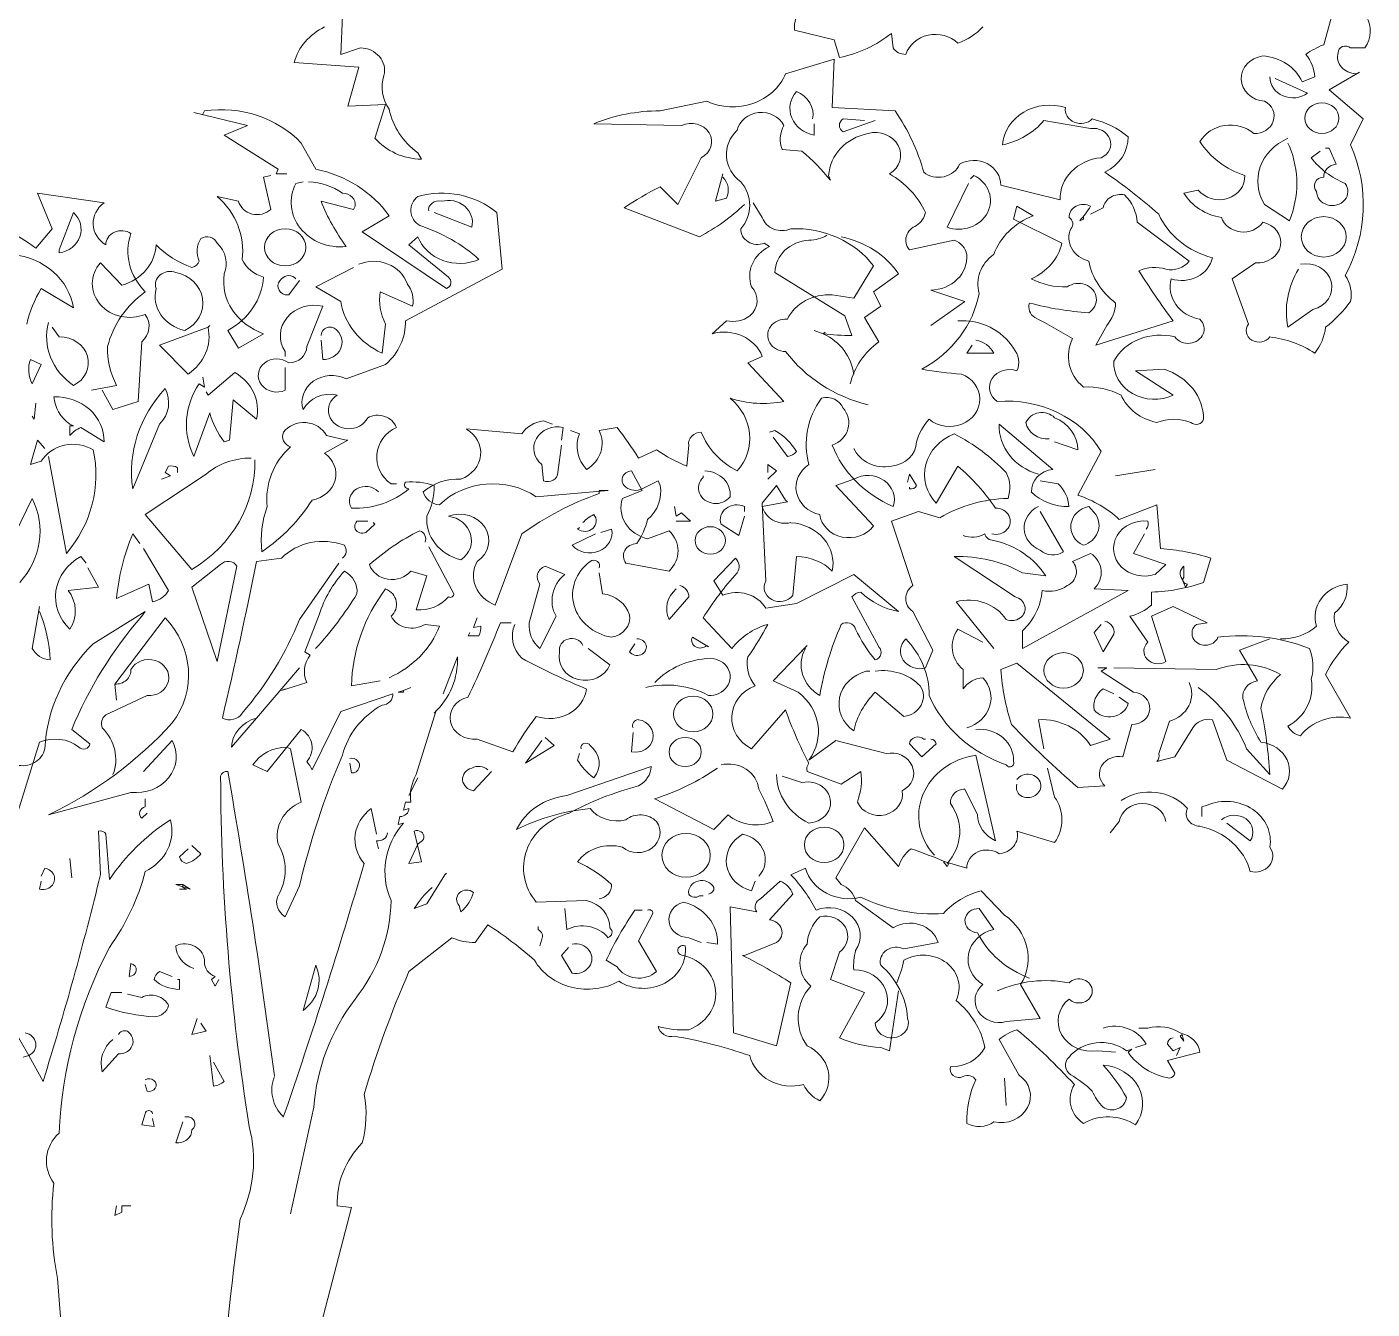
# Model space of a CAD drawing. Header units: metres. Extents: x -208167 to 103314, y -235023 to -104369.
# Drawn here: x 14759 to 18857, y -230575 to -226670 of the extents above; entities that cross this region are included whole.
import ezdxf

# ---------------------------------------------------------------- set-up
doc = ezdxf.new("R2010")
doc.units = ezdxf.units.M
doc.layers.add('FF', color=8, linetype='Continuous')
doc.layers.add('LH', color=94, linetype='Continuous')

# ---------------------------------------------------------------- blocks, each defined once
blk = doc.blocks.new('A$C6F3D4511')
at = {"layer": 'LH', "lineweight": 0}
for p, q in [((28.53, 2384.67), (39.15, 2342.16)), ((869.46, 2369.49), (870.98, 2333.06)), ((403.46, 2339.13), (404.97, 2352.79)), ((448.99, 2330.02), (453.55, 2346.72)), ((453.55, 2346.72), (486.94, 2355.82)), ((16.38, 2339.13), (4.24, 2339.13)), ((870.98, 2333.06), (854.28, 2339.13)), ((453.55, 2328.5), (455.06, 2282.96)), ((494.53, 2314.84), (453.55, 2328.5)), ((855.8, 2320.91), (910.44, 2325.47)), ((34.6, 2299.66), (8.79, 2316.36)), ((46.74, 2311.8), (57.37, 2307.25)), ((864.91, 2284.48), (855.8, 2320.91)), ((5.76, 2272.34), (34.6, 2299.66)), ((52.81, 2296.63), (80.14, 2310.29)), ((600.79, 2279.93), (561.32, 2289.04)), ((455.06, 2282.96), (401.94, 2279.93)), ((833.03, 2286), (864.91, 2284.48)), ((842.14, 2254.12), (833.03, 2286)), ((949.91, 2266.27), (995.45, 2278.41)), ((987.86, 2276.89), (986.34, 2279.93)), ((16.38, 2248.05), (5.76, 2272.34)), ((236.48, 2263.23), (275.95, 2270.82)), ((418.63, 2270.82), (445.96, 2260.19)), ((445.96, 2272.34), (427.74, 2270.82)), ((470.24, 2257.16), (470.24, 2267.78)), ((582.57, 2266.27), (656.95, 2267.78)), ((969.64, 2257.16), (949.91, 2266.27)), ((924.1, 2225.28), (969.64, 2257.16)), ((34.6, 2245.02), (28.53, 2229.84)), ((37.63, 2245.02), (34.6, 2245.02)), ((67.99, 2246.53), (69.51, 2249.57)), ((480.87, 2241.98), (497.57, 2243.5)), ((904.37, 2249.57), (892.23, 2225.28)), ((49.78, 2235.91), (42.19, 2241.98)), ((585.61, 2191.89), (565.87, 2235.91)), ((805.71, 2240.46), (802.67, 2234.39)), ((553.73, 2194.92), (547.66, 2220.73)), ((916.52, 2220.73), (925.62, 2220.73)), ((925.62, 2220.73), (924.1, 2225.28)), ((312.38, 2210.1), (262.29, 2196.44)), ((338.18, 2216.18), (335.15, 2219.21)), ((357.92, 2170.64), (339.7, 2211.62)), ((458.1, 2219.21), (456.58, 2214.66)), ((600.79, 2208.59), (585.61, 2191.89)), ((908.93, 2211.62), (902.85, 2213.14)), ((936.25, 2217.69), (930.18, 2219.21)), ((930.18, 2187.33), (936.25, 2217.69)), ((145.41, 2205.55), (157.55, 2202.51)), ((544.62, 2197.96), (553.73, 2194.92)), ((975.71, 2199.48), (957.5, 2194.92)), ((1127.51, 2202.51), (1071.34, 2193.41)), ((1115.36, 2169.12), (1127.51, 2202.51)), ((89.24, 2191.89), (67.99, 2176.71)), ((225.86, 2188.85), (236.48, 2182.78)), ((298.72, 2190.37), (285.06, 2181.26)), ((301.75, 2178.23), (298.72, 2190.37)), ((514.26, 2179.74), (521.85, 2193.41)), ((567.39, 2161.53), (631.14, 2188.85)), ((858.83, 2190.37), (860.35, 2187.33)), ((860.35, 2187.33), (887.67, 2194.92)), ((153, 2138.76), (197.02, 2175.19)), ((242.55, 2181.26), (242.55, 2178.23)), ((242.55, 2178.23), (245.59, 2176.71)), ((260.77, 2155.46), (301.75, 2178.23)), ((738.92, 2184.3), (734.36, 2131.17)), ((760.17, 2170.64), (792.04, 2184.3)), ((829.99, 2181.26), (852.76, 2166.08)), ((1097.15, 2184.3), (1109.29, 2149.39)), ((852.76, 2166.08), (781.42, 2112.96)), ((1129.02, 2150.9), (1115.36, 2169.12)), ((351.85, 2158.49), (389.79, 2149.39)), ((512.75, 2155.46), (508.19, 2152.42)), ((779.9, 2123.58), (813.3, 2153.94)), ((813.3, 2153.94), (805.71, 2161.53)), ((1109.29, 2149.39), (1109.29, 2146.35)), ((96.83, 2137.24), (116.57, 2122.06)), ((436.85, 2103.85), (420.15, 2134.21)), ((734.36, 2131.17), (816.33, 2082.6)), ((892.23, 2114.47), (860.35, 2132.69)), ((1074.38, 2137.24), (1056.16, 2115.99)), ((116.57, 2122.06), (102.91, 2079.56)), ((398.9, 2126.62), (420.15, 2109.92)), ((503.64, 2128.14), (444.44, 2087.15)), ((915, 2106.88), (905.89, 2120.55)), ((342.74, 2100.81), (371.58, 2111.44)), ((420.15, 2109.92), (414.08, 2096.26)), ((455.06, 2106.88), (436.85, 2103.85)), ((810.26, 2096.26), (837.58, 2109.92)), ((870.98, 2100.81), (892.23, 2114.47)), ((918.03, 2106.88), (915, 2106.88)), ((1097.15, 2094.74), (1124.47, 2112.96)), ((371.58, 2078.04), (342.74, 2100.81)), ((414.08, 2096.26), (427.74, 2085.63)), ((899.82, 2058.31), (886.16, 2096.26)), ((48.26, 2093.22), (69.51, 2076.53)), ((427.74, 2085.63), (415.6, 2062.86)), ((444.44, 2087.15), (438.37, 2068.94)), ((231.93, 2059.83), (166.66, 2082.6)), ((222.82, 2078.04), (231.93, 2059.83)), ((461.14, 2071.97), (462.65, 2070.45)), ((462.65, 2070.45), (470.24, 2073.49)), ((544.62, 2082.6), (556.77, 2070.45)), ((833.03, 2079.56), (836.06, 2052.24)), ((957.5, 2056.79), (966.61, 2073.49)), ((981.79, 2078.04), (983.3, 2076.53)), ((983.3, 2076.53), (981.79, 2078.04)), ((983.3, 2076.53), (1024.29, 2059.83)), ((1109.29, 2067.42), (1115.36, 2076.53)), ((886.16, 2046.17), (887.67, 2064.38)), ((936.25, 2070.45), (957.5, 2056.79)), ((1042.5, 2006.7), (1039.47, 2062.86)), ((318.45, 2052.24), (341.22, 2052.24)), ((341.22, 2052.24), (336.67, 2059.83)), ((514.26, 2049.2), (526.41, 2043.13)), ((918.03, 2053.76), (918.03, 2049.2)), ((1024.29, 2059.83), (1000, 2032.51)), ((526.41, 2043.13), (496.05, 2006.7)), ((833.03, 2041.61), (866.42, 2027.95)), ((918.03, 2038.58), (918.03, 2017.33)), ((1124.47, 2041.61), (1133.58, 2046.17)), ((1132.06, 2023.4), (1124.47, 2041.61)), ((166.66, 2012.77), (198.53, 2035.54)), ((198.53, 2035.54), (174.25, 2037.06)), ((960.53, 2034.02), (983.3, 2012.77)), ((987.86, 2029.47), (986.34, 2020.36)), ((983.3, 2012.77), (984.82, 2015.81)), ((986.34, 2020.36), (990.89, 2023.4)), ((1060.72, 2021.88), (1081.97, 2017.33)), ((1072.86, 2017.33), (1063.75, 1999.11)), ((962.05, 2008.22), (942.32, 1990)), ((965.09, 1970.27), (962.05, 2008.22)), ((1063.75, 1999.11), (1042.5, 2006.7)), ((1130.54, 1990), (1129.02, 2005.18)), ((995.45, 1955.09), (981.79, 1996.08)), ((1132.06, 1993.04), (1130.54, 1990)), ((313.9, 1985.45), (268.36, 1942.95)), ((637.22, 1982.41), (652.4, 1979.38)), ((684.27, 1970.27), (682.75, 1982.41)), ((699.45, 1988.49), (691.86, 1985.45)), ((764.72, 1980.9), (717.67, 1976.34)), ((1024.29, 1985.45), (1047.06, 1924.73)), ((1091.08, 1982.41), (1071.34, 1968.75)), ((1100.18, 1985.45), (1097.15, 1983.93)), ((1097.15, 1983.93), (1100.18, 1983.93)), ((1100.18, 1983.93), (1100.18, 1974.82)), ((493.01, 1955.09), (505.16, 1973.31)), ((508.19, 1977.86), (503.64, 1979.38)), ((669.09, 1976.34), (676.68, 1979.38)), ((864.91, 1970.27), (884.64, 1958.13)), ((866.42, 1970.27), (864.91, 1970.27)), ((883.12, 1974.82), (866.42, 1970.27)), ((969.64, 1968.75), (965.09, 1970.27)), ((1127.51, 1970.27), (1121.44, 1962.68)), ((1133.58, 1947.5), (1127.51, 1970.27)), ((247.11, 1918.66), (227.38, 1959.65)), ((247.11, 1961.16), (266.84, 1968.75)), ((576.5, 1965.72), (578.02, 1945.98)), ((603.82, 1961.16), (619, 1953.57)), ((687.31, 1939.91), (684.27, 1965.72)), ((509.71, 1947.5), (502.12, 1941.43)), ((509.71, 1939.91), (509.71, 1947.5)), ((700.97, 1947.5), (699.45, 1932.32)), ((1118.4, 1955.09), (1103.22, 1864.02)), ((1124.47, 1950.54), (1133.58, 1947.5)), ((181.84, 1942.95), (215.23, 1936.88)), ((348.81, 1945.98), (367.02, 1911.07)), ((389.79, 1938.39), (383.72, 1927.77)), ((391.31, 1930.8), (389.79, 1938.39)), ((502.12, 1941.43), (509.71, 1933.84)), ((564.36, 1935.36), (564.36, 1936.88)), ((625.07, 1941.43), (615.97, 1923.21)), ((984.82, 1938.39), (1036.43, 1900.45)), ((1009.11, 1939.91), (1009.11, 1944.47)), ((1019.73, 1939.91), (1015.18, 1936.88)), ((1015.18, 1936.88), (1022.77, 1933.84)), ((1016.7, 1945.98), (1019.73, 1939.91)), ((263.81, 1929.29), (278.99, 1932.32)), ((389.79, 1924.73), (389.79, 1926.25)), ((452.03, 1927.77), (420.15, 1889.82)), ((436.85, 1933.84), (452.03, 1927.77)), ((502.12, 1927.77), (494.53, 1914.11)), ((514.26, 1911.07), (502.12, 1927.77)), ((600.79, 1927.77), (602.3, 1932.32)), ((602.3, 1932.32), (615.97, 1924.73)), ((828.48, 1929.29), (823.92, 1929.29)), ((494.53, 1914.11), (493.01, 1912.59)), ((493.01, 1912.59), (514.26, 1908.04)), ((615.97, 1923.21), (632.66, 1915.63)), ((644.81, 1923.21), (705.52, 1917.14)), ((652.4, 1923.21), (644.81, 1923.21)), ((652.4, 1920.18), (652.4, 1923.21)), ((1171.53, 1826.07), (1132.06, 1915.63)), ((177.28, 1868.57), (180.32, 1909.55)), ((180.32, 1909.55), (212.2, 1895.89)), ((231.93, 1900.45), (238, 1908.04)), ((259.25, 1865.53), (278.99, 1903.48)), ((363.99, 1897.41), (382.2, 1903.48)), ((382.2, 1903.48), (404.97, 1894.37)), ((511.23, 1838.21), (514.26, 1911.07)), ((529.44, 1903.48), (529.44, 1908.04)), ((582.57, 1901.96), (574.98, 1894.37)), ((587.12, 1898.93), (582.57, 1901.96)), ((588.64, 1908.04), (587.12, 1898.93)), ((404.97, 1894.37), (386.76, 1833.66)), ((534, 1880.71), (529.44, 1898.93)), ((549.18, 1891.34), (534, 1880.71)), ((574.98, 1894.37), (587.12, 1894.37)), ((842.14, 1891.34), (843.65, 1892.86)), ((849.73, 1883.75), (842.14, 1891.34)), ((848.21, 1894.37), (857.32, 1894.37)), ((1036.43, 1900.45), (996.97, 1848.84)), ((200.05, 1864.02), (190.95, 1882.23)), ((611.41, 1877.68), (593.2, 1885.27)), ((650.88, 1883.75), (641.77, 1886.78)), ((675.16, 1871.61), (655.43, 1882.23)), ((670.61, 1886.78), (669.09, 1888.3)), ((740.44, 1815.44), (717.67, 1882.23)), ((1040.99, 1873.12), (1047.06, 1882.23)), ((775.35, 1826.07), (796.6, 1870.09)), ((1016.7, 1829.1), (1037.95, 1868.57)), ((140.85, 1836.69), (134.78, 1859.46)), ((172.73, 1853.39), (200.05, 1864.02)), ((236.48, 1864.02), (251.66, 1856.43)), ((300.24, 1823.03), (351.85, 1860.98)), ((485.42, 1860.98), (488.46, 1824.55)), ((555.25, 1838.21), (537.03, 1859.46)), ((921.07, 1859.46), (942.32, 1856.43)), ((1086.52, 1854.91), (1091.08, 1860.98)), ((157.55, 1841.25), (157.55, 1851.87)), ((181.84, 1844.28), (172.73, 1853.39)), ((294.16, 1845.8), (274.43, 1842.76)), ((398.9, 1809.37), (436.85, 1844.28)), ((436.85, 1844.28), (485.42, 1816.96)), ((593.2, 1847.32), (629.63, 1854.91)), ((649.36, 1826.07), (652.4, 1845.8)), ((681.24, 1844.28), (697.93, 1851.87)), ((811.78, 1847.32), (798.12, 1842.76)), ((905.89, 1801.78), (872.5, 1854.91)), ((975.71, 1762.31), (959.02, 1851.87)), ((972.68, 1853.39), (996.97, 1832.14)), ((1075.9, 1832.14), (1085.01, 1850.35)), ((156.03, 1832.14), (154.52, 1835.18)), ((159.07, 1839.73), (156.03, 1832.14)), ((547.66, 1824.55), (555.25, 1838.21)), ((702.49, 1835.18), (711.59, 1798.74)), ((798.12, 1842.76), (807.22, 1810.89)), ((1033.4, 1835.18), (1030.36, 1818.48)), ((1060.72, 1821.51), (1033.4, 1835.18)), ((184.87, 1815.44), (184.87, 1827.59)), ((204.61, 1829.1), (233.45, 1830.62)), ((294.16, 1774.46), (204.61, 1829.1)), ((415.6, 1775.98), (438.37, 1823.03)), ((576.5, 1823.03), (593.2, 1801.78)), ((996.97, 1832.14), (975.71, 1762.31)), ((1101.7, 1829.1), (1075.9, 1832.14)), ((137.82, 1798.74), (166.66, 1813.92)), ((166.66, 1813.92), (184.87, 1804.82)), ((318.45, 1774.46), (350.33, 1818.48)), ((485.42, 1816.96), (511.23, 1812.41)), ((1132.06, 1774.46), (1125.99, 1813.92)), ((146.93, 1797.23), (137.82, 1798.74)), ((184.87, 1804.82), (172.73, 1762.31)), ((187.91, 1780.53), (203.09, 1804.82)), ((386.76, 1809.37), (370.06, 1772.94)), ((564.36, 1803.3), (540.07, 1774.46)), ((702.49, 1774.46), (688.83, 1804.82)), ((726.77, 1798.74), (735.88, 1798.74)), ((755.61, 1803.3), (758.65, 1794.19)), ((889.19, 1806.33), (901.34, 1771.42)), ((1019.73, 1803.3), (1062.24, 1741.06)), ((1036.43, 1809.37), (1039.47, 1804.82)), ((1080.45, 1779.01), (1036.43, 1809.37)), ((216.75, 1788.12), (225.86, 1771.42)), ((225.86, 1771.42), (233.45, 1789.64)), ((233.45, 1789.64), (227.38, 1797.23)), ((294.16, 1791.16), (294.16, 1774.46)), ((327.56, 1780.53), (348.81, 1792.67)), ((758.65, 1794.19), (752.58, 1795.71)), ((763.2, 1786.6), (761.69, 1789.64)), ((799.63, 1797.23), (787.49, 1795.71)), ((84.69, 1783.57), (110.5, 1772.94)), ((505.16, 1744.1), (476.32, 1777.49)), ((559.8, 1775.98), (573.46, 1785.08)), ((561.32, 1777.49), (559.8, 1775.98)), ((626.59, 1771.42), (622.04, 1779.01)), ((754.1, 1786.6), (763.2, 1786.6)), ((110.5, 1772.94), (95.32, 1744.1)), ((370.06, 1772.94), (376.13, 1756.24)), ((477.83, 1774.46), (480.87, 1772.94)), ((480.87, 1772.94), (480.87, 1771.42)), ((643.29, 1759.28), (661.5, 1774.46)), ((784.46, 1731.96), (772.31, 1766.87)), ((901.34, 1771.42), (896.78, 1768.39)), ((130.23, 1754.72), (216.75, 1756.24)), ((200.05, 1733.47), (227.38, 1753.21)), ((219.79, 1689.45), (298.72, 1760.8)), ((227.38, 1753.21), (222.82, 1756.24)), ((222.82, 1756.24), (230.41, 1756.24)), ((298.72, 1760.8), (312.38, 1754.72)), ((344.26, 1754.72), (344.26, 1736.51)), ((426.22, 1753.21), (423.19, 1753.21)), ((905.89, 1756.24), (942.32, 1709.19)), ((37.63, 1750.17), (16.38, 1709.19)), ((483.91, 1733.47), (505.16, 1744.1)), ((837.58, 1744.1), (861.87, 1739.55)), ((899.82, 1742.58), (921.07, 1734.99)), ((216.75, 1731.96), (225.86, 1736.51)), ((394.35, 1710.7), (418.63, 1733.47)), ((817.85, 1734.99), (811.78, 1738.03)), ((817.85, 1734.99), (822.4, 1733.47)), ((817.85, 1733.47), (817.85, 1734.99)), ((822.4, 1733.47), (817.85, 1733.47)), ((870.98, 1715.26), (826.96, 1731.96)), ((921.07, 1734.99), (918.03, 1736.51)), ((1034.91, 1730.44), (1069.83, 1712.22)), ((1062.24, 1741.06), (1060.72, 1725.88)), ((204.61, 1722.85), (212.2, 1728.92)), ((121.12, 1669.72), (133.26, 1707.67)), ((275.95, 1680.35), (280.5, 1707.67)), ((523.37, 1680.35), (494.53, 1716.78)), ((790.53, 1715.26), (807.22, 1656.06)), ((792.04, 1713.74), (790.53, 1715.26)), ((895.26, 1660.61), (870.98, 1715.26)), ((942.32, 1709.19), (963.57, 1681.86)), ((149.96, 1700.08), (165.14, 1672.76)), ((178.8, 1675.79), (169.69, 1706.15)), ((209.16, 1672.76), (201.57, 1703.12)), ((933.21, 1659.1), (904.37, 1698.56)), ((1098.67, 1698.56), (1083.49, 1684.9)), ((236.48, 1683.38), (219.79, 1689.45)), ((367.02, 1684.9), (379.17, 1672.76)), ((377.65, 1689.45), (376.13, 1689.45)), ((379.17, 1672.76), (389.79, 1684.9)), ((409.53, 1675.79), (452.03, 1687.94)), ((452.03, 1687.94), (474.8, 1669.72)), ((625.07, 1677.31), (623.55, 1695.53)), ((697.93, 1690.97), (690.34, 1683.38)), ((714.63, 1666.69), (700.97, 1687.94)), ((755.61, 1689.45), (725.26, 1677.31)), ((1037.95, 1659.1), (1013.66, 1687.94)), ((1125.99, 1686.42), (1156.35, 1577.13)), ((104.42, 1680.35), (84.69, 1656.06)), ((333.63, 1674.27), (316.93, 1593.82)), ((670.61, 1669.72), (669.09, 1675.79)), ((690.34, 1683.38), (714.63, 1666.69)), ((904.37, 1630.25), (913.48, 1680.35)), ((913.48, 1680.35), (916.52, 1681.86)), ((74.06, 1642.4), (121.12, 1669.72)), ((165.14, 1672.76), (180.32, 1668.2)), ((266.84, 1634.81), (272.91, 1662.13)), ((608.38, 1663.65), (679.72, 1636.33)), ((861.87, 1657.58), (863.39, 1666.69)), ((945.36, 1665.17), (933.21, 1659.1)), ((447.48, 1646.95), (430.78, 1659.1)), ((476.32, 1659.1), (447.48, 1646.95)), ((480.87, 1648.47), (497.57, 1654.54)), ((758.65, 1640.88), (743.47, 1659.1)), ((805.71, 1653.02), (813.3, 1636.33)), ((247.11, 1643.92), (224.34, 1645.43)), ((332.11, 1618.11), (342.74, 1642.4)), ((1048.57, 1639.36), (1118.4, 1618.11)), ((555.25, 1604.45), (605.34, 1633.29)), ((811.78, 1630.25), (816.33, 1630.25)), ((816.33, 1630.25), (817.85, 1622.67)), ((1036.43, 1633.29), (1036.43, 1625.7)), ((137.82, 1627.22), (142.37, 1625.7)), ((142.37, 1625.7), (142.37, 1616.59)), ((543.1, 1618.11), (555.25, 1604.45)), ((817.85, 1622.67), (813.3, 1624.18)), ((820.89, 1616.59), (822.4, 1609)), ((845.17, 1624.18), (840.62, 1599.9)), ((1039.47, 1615.08), (1034.91, 1619.63)), ((101.39, 1593.82), (121.12, 1610.52)), ((212.2, 1612.04), (219.79, 1601.41)), ((427.74, 1605.97), (398.9, 1569.54)), ((452.03, 1558.91), (427.74, 1605.97)), ((822.4, 1609), (817.85, 1610.52)), ((298.72, 1602.93), (266.84, 1592.31)), ((802.67, 1574.09), (808.74, 1602.93)), ((840.62, 1593.82), (839.1, 1586.23)), ((1069.83, 1599.9), (1066.79, 1557.39)), ((1074.38, 1561.95), (1075.9, 1602.93)), ((804.19, 1592.31), (805.71, 1590.79)), ((805.71, 1590.79), (813.3, 1572.57)), ((996.97, 1589.27), (989.38, 1581.68)), ((1007.59, 1578.65), (1000, 1586.23)), ((359.44, 1574.09), (341.22, 1568.02)), ((357.92, 1569.54), (356.4, 1572.57)), ((360.95, 1574.09), (357.92, 1569.54)), ((813.3, 1572.57), (802.67, 1574.09)), ((1100.18, 1577.13), (1098.67, 1558.91)), ((477.83, 1568.02), (489.98, 1561.95)), ((782.94, 1561.95), (781.42, 1563.47)), ((798.12, 1534.63), (782.94, 1561.95)), ((1124.47, 1560.43), (1121.44, 1568.02)), ((447.48, 1552.84), (452.03, 1558.91)), ((515.78, 1539.18), (499.08, 1555.88)), ((523.37, 1546.77), (520.34, 1555.88)), ((905.89, 1551.32), (918.03, 1522.48)), ((1010.63, 1552.84), (998.48, 1548.29)), ((998.48, 1548.29), (1004.55, 1552.84)), ((1004.55, 1549.8), (1001.52, 1548.29)), ((1001.52, 1548.29), (1007.59, 1548.29)), ((1004.55, 1552.84), (1004.55, 1549.8)), ((1004.55, 1552.84), (1010.63, 1552.84)), ((1125.99, 1548.29), (1124.47, 1555.88)), ((309.34, 1524), (329.08, 1546.77)), ((403.46, 1511.86), (435.33, 1537.66)), ((488.46, 1543.73), (508.19, 1519.45)), ((567.39, 1542.21), (564.36, 1542.21)), ((663.02, 1537.66), (705.52, 1536.14)), ((330.59, 1530.07), (318.45, 1510.34)), ((541.59, 1531.59), (518.82, 1527.04)), ((538.55, 1413.19), (541.59, 1531.59)), ((606.86, 1525.52), (619, 1499.71)), ((622.04, 1528.55), (615.97, 1528.55)), ((681.24, 1530.07), (679.72, 1510.34)), ((770.79, 1533.11), (769.28, 1527.04)), ((808.74, 1530.07), (798.12, 1534.63)), ((757.13, 1498.2), (746.51, 1514.89)), ((576.5, 1502.75), (565.87, 1498.19)), ((704.01, 1513.37), (704.01, 1510.34)), ((813.3, 1470.87), (776.87, 1502.75)), ((394.35, 1492.12), (365.51, 1498.19)), ((502.12, 1498.19), (529.44, 1486.05)), ((561.32, 1498.19), (552.21, 1496.68)), ((619, 1499.71), (603.82, 1470.87)), ((684.27, 1486.05), (678.2, 1493.64)), ((700.97, 1501.23), (702.49, 1495.16)), ((448.99, 1489.09), (456.58, 1463.28)), ((529.44, 1486.05), (530.96, 1486.05)), ((637.22, 1475.43), (646.32, 1481.5)), ((675.16, 1469.35), (684.27, 1486.05)), ((1180.63, 1479.98), (1135.1, 1391.94)), ((902.85, 1434.44), (892.23, 1476.94)), ((1013.66, 1466.32), (1024.29, 1470.87)), ((1048.57, 1478.46), (1050.09, 1466.32)), ((278.99, 1426.85), (295.68, 1458.73)), ((456.58, 1463.28), (427.74, 1451.14)), ((489.98, 1460.25), (502.12, 1401.05)), ((977.23, 1457.21), (974.2, 1463.28)), ((977.23, 1466.32), (980.27, 1463.28)), ((980.27, 1463.28), (977.23, 1457.21)), ((1007.59, 1463.28), (1009.11, 1463.28)), ((1007.59, 1454.18), (1007.59, 1463.28)), ((406.49, 1396.49), (398.9, 1452.66)), ((427.74, 1451.14), (448.99, 1408.64)), ((1039.47, 1446.59), (1051.61, 1449.62)), ((1056.16, 1451.14), (1065.27, 1451.14)), ((1065.27, 1451.14), (1069.83, 1437.48)), ((307.83, 1423.82), (278.99, 1426.85)), ((992.41, 1426.85), (996.97, 1411.67)), ((159.07, 1411.67), (157.55, 1405.6)), ((160.59, 1410.16), (159.07, 1411.67)), ((187.91, 1417.74), (195.5, 1417.74)), ((502.12, 1401.05), (538.55, 1413.19)), ((984.82, 1414.71), (989.38, 1422.3)), ((996.97, 1411.67), (984.82, 1414.71)), ((157.55, 1405.6), (160.59, 1410.16)), ((171.21, 1402.57), (166.66, 1396.49)), ((189.43, 1402.57), (198.53, 1399.53)), ((297.2, 1373.72), (313.9, 1407.12)), ((171.21, 1387.39), (143.89, 1394.98)), ((160.59, 1399.53), (163.62, 1391.94)), ((166.66, 1396.49), (160.59, 1399.53)), ((201.57, 1398.01), (204.61, 1394.98)), ((206.12, 1396.49), (201.57, 1398.01)), ((230.41, 1396.49), (215.23, 1394.98)), ((414.08, 1399.53), (406.49, 1396.49)), ((981.79, 1391.94), (978.75, 1363.1)), ((1059.2, 1393.46), (1072.86, 1376.76)), ((1135.1, 1391.94), (1122.95, 1367.65)), ((1139.65, 1390.42), (1135.1, 1391.94)), ((165.14, 1375.24), (171.21, 1387.39)), ((969.64, 1367.65), (978.75, 1385.87)), ((309.34, 1370.69), (307.83, 1344.88)), ((1034.91, 1358.55), (1036.43, 1364.62)), ((893.75, 1343.37), (913.48, 1243.18)), ((1028.84, 1325.15), (1030.36, 1332.74)), ((1036.43, 1337.29), (1039.47, 1326.67)), ((1010.63, 1309.97), (1004.55, 1329.7)), ((1039.47, 1326.67), (1028.84, 1325.15)), ((861.87, 1249.25), (874.01, 1250.77)), ((889.19, 1132.37), (861.87, 1249.25)), ((1056.16, 1250.77), (1048.57, 1250.77)), ((1056.16, 1244.7), (1056.16, 1250.77)), ((1062.24, 1241.67), (1056.16, 1244.7)), ((1060.72, 1250.77), (1062.24, 1241.67)), ((1110.81, 1182.47), (1092.59, 936.56))]:
    blk.add_line(p, q, dxfattribs=at)
for centre, radius, start, end in [((29.47, 2354.92), 29.76, 91.82, 212.03), ((461.05, 2358.66), 26.05, 353.75, 93.15), ((367.28, 2392), 51.73, 219.84, 249.08), ((860.13, 2313.25), 51.77, 13.64, 61.75), ((367.76, 2325.69), 26.13, 16.37, 136.49), ((472.18, 2428.78), 101.45, 228.51, 256.79), ((11.4, 2330.87), 16.04, 271.53, 13.34), ((20.74, 2334.61), 6.27, 359.64, 133.97), ((10.31, 2276.89), 71.36, 51.91, 66.16), ((393.08, 2344.95), 11.89, 268.78, 330.71), ((854.83, 2318.26), 20.88, 91.51, 193.68), ((85.07, 2310.1), 38.37, 143.24, 177.45), ((93.68, 2292.42), 39.23, 94.27, 157.79), ((87.57, 2310.37), 21.4, 274.48, 81.43), ((65.22, 2311.63), 19.47, 230.41, 0.52), ((539.42, 2331.7), 47.95, 200.58, 297.17), ((796.85, 2302.44), 39.23, 327.64, 16.1), ((97.42, 2274.94), 16.29, 120.11, 273.29), ((465.33, 2282.28), 25.6, 281.08, 38.28), ((494.72, 2276.7), 23.37, 113.44, 190.76), ((40.67, 2273.1), 14.42, 0, 180), ((244.65, 2281.29), 13.19, 222.76, 7.27), ((271.17, 2245.52), 39.78, 3.64, 109.73), ((567.65, 2176.2), 195.5, 147.96, 166.38), ((515.04, 2257.52), 20.9, 11.57, 155.26), ((601.31, 2146.4), 133.53, 65.37, 90.22), ((762.23, 2293.92), 68.9, 309.13, 349.57), ((972.24, 2192.17), 88.89, 80.87, 139.78), ((40.67, 2273.1), 14.42, 180, 0), ((118.25, 2237.66), 28.94, 27.65, 133.43), ((255.41, 2199.22), 75.92, 105.62, 132), ((325.28, 2308.32), 61.97, 217.24, 256.54), ((441.4, 2266.27), 7.59, 306.87, 53.13), ((468.86, 2253.02), 30.24, 341.65, 25.98), ((574.46, 2250.96), 17.33, 62.09, 240.29), ((50.15, 2213.74), 44.79, 330.8, 64.38), ((242.3, 2255.39), 37.7, 179.62, 241.54), ((233.86, 2248.93), 14.54, 79.59, 243.54), ((418.54, 2238.29), 21.3, 73.17, 235.55), ((415.63, 2217.14), 42.52, 2.8, 77.67), ((511.35, 2238.84), 33.27, 309.42, 43.43), ((800.83, 2287.41), 53.05, 271.99, 321.14), ((158.55, 2191.76), 152.91, 158.4, 205.84), ((165.34, 2211.62), 103.41, 160.27, 199.73), ((81.17, 2287.23), 72.39, 290.01, 330.05), ((-9.57, 2277.12), 72.26, 294.98, 325.22), ((223.42, 2197.23), 38.88, 358.83, 84.16), ((335.23, 2210.43), 22.85, 58.13, 180.83), ((591.7, 2119.01), 165.55, 132.03, 144.71), ((27.05, 2217.83), 12.1, 359.37, 83), ((499.91, 1858.27), 456.53, 127.13, 134.7), ((365.09, 2236.53), 19.02, 200.61, 311.32), ((450.77, 2152.97), 80.94, 123.16, 157.23), ((915.55, 2126.3), 101.69, 103.26, 147.28), ((31.95, 2204.21), 13.27, 146.06, 359.23), ((38.77, 2209.34), 8.36, 320.53, 87.4), ((127.68, 2218.17), 21.76, 177.25, 324.56), ((348.03, 2195.62), 26.87, 118.63, 291.6), ((560.56, 2191.13), 35.68, 141.91, 218.09), ((561.53, 2205.46), 18.5, 138.59, 203.91), ((475.81, 1983.1), 257.8, 52.95, 61), ((871.26, 2193.81), 41.67, 263.34, 25.31), ((899.82, 2164.57), 48.6, 91.79, 128.66), ((117.63, 2224.71), 45.68, 280.15, 330.93), ((238.81, 2173.07), 41.85, 138.14, 177.1), ((210.95, 2186.23), 15.13, 9.98, 102.64), ((785.39, 2134.36), 68.21, 72.67, 132.94), ((794.66, 2186.39), 17.13, 303.8, 49.84), ((869.28, 2191.95), 10.57, 89.05, 188.58), ((1024.29, 2148.63), 70.33, 133.69, 186.82), ((242.55, 2179.85), 12.14, 359.49, 120), ((307.08, 2227.57), 79.8, 207.79, 219.59), ((659.02, 2314.97), 178.72, 223.53, 239.15), ((780.11, 2175.3), 20.48, 73.36, 193.17), ((788.32, 2186.91), 8.35, 352.51, 106.29), ((697.13, 2263.63), 202.55, 326.7, 340.17), ((941.79, 2198.49), 16.1, 223.83, 347.22), ((1055.96, 2174.24), 24.58, 304.34, 51.25), ((39.15, 2161.53), 18.97, 0, 180), ((94.67, 2156.36), 19.24, 101.71, 276.47), ((107.2, 2185.29), 19.29, 211.58, 343.29), ((113.51, 2209.54), 70.57, 286.26, 337.71), ((258.77, 2173.74), 7.25, 124.14, 219.6), ((261.42, 2126.07), 60.04, 18.21, 66.81), ((396.41, 2188.53), 20.71, 191.78, 232.23), ((497.57, 2184.84), 17.46, 244.23, 343.03), ((1113.27, 2168.54), 22.54, 135.64, 259.85), ((1201.5, 2067.18), 110.74, 98.47, 130.88), ((231.93, 2160.77), 22.83, 285.42, 21.45), ((377.9, 2158.41), 14.93, 322.81, 67.06), ((486.18, 2089.43), 79.78, 87.27, 145.86), ((474.61, 2185.44), 26.95, 236.2, 270.4), ((518.19, 2168.67), 14.29, 247.6, 1.79), ((848.97, 2046.48), 133.41, 109.61, 135.33), ((918.03, 2151.66), 17.46, 0, 180), ((994.69, 2147.87), 56.41, 317.73, 17.22), ((1056.65, 2154.15), 13.18, 359.1, 127.77), ((39.15, 2161.53), 18.97, 180, 0), ((308.01, 2165.29), 48.25, 191.76, 243.63), ((358.59, 2142.29), 17.55, 112.59, 171.66), ((464.29, 2086.89), 76.51, 102.7, 148.72), ((472.38, 2127.31), 31.27, 1.51, 85.56), ((493.01, 2124.34), 31.92, 342, 61.61), ((770.34, 2174.13), 37.54, 244.37, 340.39), ((918.03, 2151.66), 17.46, 180, 0), ((994.97, 2136.35), 27.13, 135.21, 201.02), ((984.28, 2152.53), 9.05, 55.74, 161.13), ((967.92, 2147.8), 24.69, 338.53, 29.65), ((966.98, 2207.83), 80.9, 291.75, 318.23), ((1069.1, 2155.75), 41.81, 182.49, 251.98), ((159.28, 2147.08), 26.55, 191.48, 289.57), ((297.2, 2117.51), 34.62, 344.75, 52.12), ((372.22, 2142.52), 31.08, 175.73, 268.82), ((926.87, 2152.1), 30.02, 288.21, 336.81), ((1155.04, 2086.72), 58.45, 96.17, 172.12), ((54.1, 2114.34), 21.91, 77.38, 254.55), ((-12.46, 2090.94), 83.23, 350.02, 28.9), ((168.18, 2148.78), 18.19, 213.43, 284.5), ((-412.65, 2470.02), 696.92, 326.23, 330.77), ((182.25, 2102.47), 30.24, 64.02, 108.35), ((172.84, 2150.05), 66.13, 309.87, 350.17), ((843.2, 2108.86), 29.68, 64.88, 163.05), ((999.24, 2141.04), 8.65, 195.26, 254.74), ((1015.35, 2116.55), 12.51, 343.29, 112.17), ((1049.58, 2117.51), 31.7, 245.5, 38.51), ((51.05, 2106.88), 35.19, 148.83, 189.93), ((138.26, 2114.47), 30.87, 280.51, 14.25), ((246.75, 2102.6), 15.19, 51.45, 234.81), ((258.24, 2170.89), 56.46, 267.95, 300.13), ((784.2, 2118.77), 6.45, 131.82, 244.44), ((837.33, 2101.57), 27.59, 144.71, 191.1), ((915, 2117.51), 7.59, 36.87, 143.13), ((915.25, 2115.33), 8.9, 288.23, 49.15), ((917.34, 2119.71), 52.76, 291, 7.53), ((999.59, 2127.73), 63.48, 183.74, 238.69), ((1017.22, 2099.37), 29.51, 102.91, 241.27), ((434.14, 2126.69), 105.15, 190.02, 238.48), ((458.02, 2068.79), 38.2, 23.64, 94.43), ((538.65, 2101.62), 19.96, 139.92, 226.44), ((784.7, 2102.33), 53.42, 334.77, 8.17), ((994.92, 2105.69), 33.21, 284.15, 12.64), ((978.47, 2038.47), 92, 12.45, 50.95), ((1027.31, 2058.72), 111.27, 10.8, 29.17), ((124.16, 2173.68), 130.09, 214.06, 228.31), ((253.56, 2101), 38.37, 182.55, 216.76), ((220.53, 2328.56), 239.01, 274.19, 286.42), ((276.71, 2095.5), 12, 304.7, 18.43), ((806.99, 2109.97), 64.64, 296.73, 351.86), ((893.5, 2068.56), 28.65, 328.89, 104.85), ((153.88, 2074.96), 13.55, 137.5, 326.19), ((642.6, 1470), 712.7, 120.25, 123.27), ((494.49, 2068.97), 15.22, 270.14, 95.59), ((539.31, 2104.61), 22.64, 230.44, 283.57), ((1053.83, 2077.64), 20.6, 147.62, 225.8), ((85.37, 2080.57), 47.9, 184.85, 216.26), ((93.8, 2073.49), 10.95, 213.69, 33.69), ((345.61, 2032.63), 50.07, 86.33, 151.14), ((546.63, 2037.6), 34.38, 72.85, 160.28), ((870.73, 2080.87), 54.43, 178.18, 226.15), ((886.36, 2062.62), 16.45, 138.65, 269.27), ((880.15, 2069.14), 7.52, 358.42, 144.71), ((1027.26, 2068.02), 44.77, 169.05, 232.5), ((1062.39, 2067.77), 57.57, 307.14, 13.36), ((95.57, 1985.19), 82.94, 97.54, 126.07), ((177.38, 2025.29), 43.87, 26.18, 106.21), ((215.38, 2049.48), 39.82, 313.02, 24.36), ((337.27, 2044.27), 20.44, 100.27, 157.05), ((371.07, 2008.25), 70.46, 12.41, 50.8), ((485.69, 2027.04), 49.14, 117.95, 173.62), ((442.16, 2203.31), 134.43, 268.38, 278.77), ((1108.85, 2043.15), 24.27, 88.96, 241.18), ((318.63, 2043.54), 21.46, 141.85, 201.89), ((392.18, 2122.71), 123.41, 285.28, 326.03), ((915, 2058.31), 15.18, 180, 270), ((989.63, 2055.7), 78.72, 334.56, 1.9), ((182.6, 2043.02), 34.19, 242.22, 2.73), ((925.19, 2031.25), 15.66, 242.78, 130.64), ((1104.87, 2036.65), 30.24, 334.02, 18.35), ((190.41, 1990.21), 49.56, 109.03, 180.24), ((305.15, 2020.01), 16.81, 307.63, 112.51), ((355.81, 2008.92), 25.63, 113.05, 312.42), ((327.74, 2289.46), 257.59, 274.01, 281.52), ((878.7, 2006.02), 25.13, 344.03, 119.23), ((983.64, 1998.68), 42.22, 123.18, 191.86), ((239.34, 1963.12), 57.33, 86.79, 120), ((926.81, 1984.82), 74.8, 336.58, 31.05), ((1046.83, 2005.53), 30.19, 153.84, 221.69), ((925.73, 1940.53), 122.35, 352.58, 39.8), ((170.61, 2029.15), 43.28, 282.96, 337.77), ((307.12, 1916.32), 90.76, 84.76, 151.49), ((459.62, 1996.08), 14.4, 71.57, 161.56), ((398.65, 1966.53), 78.49, 345.97, 33.4), ((513.41, 2089.39), 84.49, 258.14, 289.48), ((574.91, 1972.35), 50.08, 131.71, 218.13), ((864.09, 1998.52), 17.36, 203.79, 55.15), ((880.24, 1988.64), 24.92, 24.85, 104.46), ((1112.83, 1969.76), 41.5, 88.6, 181.4), ((1077.9, 2013.77), 36.03, 308.2, 356), ((277.62, 1981.96), 14.41, 20.35, 138.42), ((463.51, 1986.56), 22.49, 141.3, 247.95), ((839.71, 1977.25), 16.61, 59.22, 161.9), ((902.84, 2014.8), 81.13, 325.42, 346.66), ((147.08, 1991.67), 6.44, 195.02, 313.09), ((165.9, 1954.33), 35.68, 66.16, 113.84), ((280.57, 1961.01), 33.46, 114.22, 179.73), ((273.39, 1989.61), 17.93, 263.61, 351.53), ((266.06, 1984.02), 47.86, 287.57, 1.71), ((332.87, 1956.61), 52.28, 13.43, 39.7), ((931.03, 1776.67), 358.69, 145, 150.45), ((687.38, 1962.62), 20.33, 311.95, 103.16), ((696.41, 1964.2), 24.48, 29.75, 82.87), ((779.17, 1958.55), 26.61, 122.88, 248.18), ((808.7, 1954.35), 31.92, 308.27, 61.53), ((902.2, 1965.93), 21.05, 34.51, 155.02), ((1076.66, 1955.85), 30.23, 38.89, 61.5), ((435.49, 1830.46), 168.16, 119.83, 139.39), ((335.09, 1938.05), 41.8, 319.81, 66.37), ((531.04, 1935.81), 51.46, 122.17, 152.41), ((501.84, 2000.35), 67.87, 299.74, 340.64), ((566.05, 1967.29), 10.57, 351.42, 90.95), ((679.09, 1967.4), 29.26, 155.83, 236.69), ((636.71, 1964.98), 34.32, 320.06, 19.33), ((909.68, 1974.07), 10.57, 291.04, 21.04), ((407.17, 1969.34), 23.46, 181.43, 264.62), ((359.84, 1998.99), 100.87, 295.62, 340.74), ((410.89, 1973.46), 28.11, 257.84, 337.45), ((493.77, 1964.96), 9.9, 212.47, 265.6), ((517.54, 2078.33), 145.51, 294.56, 306.37), ((899.96, 1938.53), 24.87, 128.02, 259.13), ((864.26, 1915.36), 69.34, 353.94, 44.78), ((1198.7, 1937.64), 120.57, 168.75, 217.63), ((1097.71, 1936.16), 30.38, 28.24, 124.62), ((459.4, 1926.07), 26.39, 283.79, 54.3), ((1063.49, 1948.36), 119.71, 178.23, 236.24), ((947.2, 1899.36), 54.21, 46.05, 90.34), ((265.51, 1922.08), 21.07, 358.97, 82.23), ((338.44, 1925.81), 33.71, 155.26, 197.58), ((473.05, 1813.03), 181.97, 133.06, 149.09), ((425.03, 1914.62), 22.56, 58.42, 196.97), ((563.45, 1919.45), 21.99, 91.6, 186.03), ((553.62, 1925.45), 14.62, 214.62, 42.7), ((624.55, 1933), 8.44, 306.92, 86.47), ((695.66, 1939.76), 8.35, 178.96, 297.03), ((1014.42, 1937.63), 8.65, 74.75, 127.87), ((289.01, 1905.91), 34.37, 137.15, 176.45), ((388.28, 1929.29), 4.8, 198.44, 288.43), ((634.94, 1921.44), 34.74, 169.51, 227.36), ((621.75, 1934.95), 11.74, 240.5, 312.18), ((742.32, 1868.17), 61.26, 42.5, 126.92), ((771.72, 1892.35), 41.56, 44.92, 93.37), ((858.94, 1926.79), 66.91, 179.16, 204.61), ((810.26, 1880.71), 50.46, 83.09, 111.16), ((813.3, 1928.53), 3.79, 270, 36.87), ((858.76, 1972.09), 65.65, 226.17, 272.72), ((849.88, 1913.2), 13.73, 330.88, 141.74), ((280.07, 1829.97), 94.62, 110.39, 135.84), ((255.78, 1949.54), 41.52, 268.51, 317.89), ((304.15, 1808.35), 107.29, 56.1, 88.85), ((603.51, 1907.03), 30.4, 285.07, 16.43), ((562.79, 1690.95), 246.12, 51, 68.65), ((785.49, 1925.56), 16.13, 277.13, 346.14), ((1034.52, 1993.08), 160.09, 209.56, 232.82), ((1201.33, 1884.77), 75.83, 155.99, 219.34), ((233.67, 1888.99), 19.53, 297.06, 77.19), ((270.04, 1887.9), 22.69, 293.23, 62.53), ((316.81, 1894.17), 12.35, 89.43, 284.82), ((494.74, 1912.26), 19.98, 256.22, 347.79), ((535.87, 1895.62), 13.98, 342.17, 117.35), ((836.3, 1876.16), 102.02, 354.02, 18.21), ((190.97, 1868.59), 25.96, 249.42, 96.76), ((196.26, 1892.1), 8.65, 164.75, 217.87), ((249.26, 1890.45), 20, 150.03, 250.42), ((440.94, 1903.65), 24.96, 213.63, 352.63), ((492.99, 1854.39), 38.58, 94.48, 190.57), ((676.69, 1908.8), 66.54, 191.18, 212.42), ((664.54, 1894.37), 9.72, 141.34, 308.66), ((642.53, 1873.88), 30.23, 38.89, 61.5), ((770.3, 1876.22), 24.65, 67.07, 233.44), ((783.46, 1876.14), 23.07, 98.88, 232.05), ((759.02, 1895.8), 39.22, 285.16, 4.58), ((850.48, 1889.06), 8.65, 344.75, 37.87), ((318.34, 1884.07), 7.92, 270.79, 346.53), ((336.58, 1898.68), 19.53, 237.34, 293.13), ((558.28, 1876.16), 12.9, 0, 180), ((613.08, 1866.29), 27.49, 136.34, 223.66), ((660.33, 1883.3), 18.89, 169.36, 321.76), ((807.22, 1877.68), 8.17, 111.8, 201.8), ((710.06, 1715.49), 194.13, 45.27, 60.99), ((852.76, 1889.82), 6.79, 243.44, 333.43), ((842.36, 1804.28), 219.03, 4.51, 20.85), ((189.21, 1709.17), 159.85, 94.28, 109.91), ((268.29, 1877.06), 14.64, 231.89, 316.91), ((335.4, 1808.1), 70.14, 103.99, 150.38), ((558.28, 1876.16), 12.9, 180, 0), ((620.35, 1861.65), 11.47, 323.97, 89.16), ((875.78, 1866.42), 9.4, 146.52, 227.73), ((886.08, 1828.65), 46.62, 41.36, 112.89), ((249.69, 1845.98), 22.35, 126.21, 223.4), ((263.64, 1846.98), 15.25, 141.74, 240.88), ((348.11, 1758), 103.04, 87.92, 121.57), ((485.82, 1819.54), 41.44, 90.55, 137.91), ((545.06, 1851.66), 11.19, 135.79, 211.53), ((634.12, 1825.03), 40.68, 280.85, 50.51), ((656.95, 1852.44), 5.01, 52.7, 204.62), ((728.46, 1843.18), 30.21, 293.35, 26), ((5569, 2686.24), 4700.5, 190.17, 192), ((966.31, 1848.47), 8.05, 37.67, 155.01), ((1068.28, 1823.18), 44.14, 316.28, 58.91), ((151.23, 1844.92), 9.4, 326.52, 47.73), ((288.38, 1647.07), 317.13, 29.51, 38.8), ((658.89, 1819.52), 33.35, 333.84, 47.93), ((693.95, 1841.82), 10.82, 322.13, 68.39), ((827.69, 1859.24), 19.88, 216.84, 342.89), ((879.33, 1828.34), 22.13, 120.96, 185.91), ((781.22, 1776.35), 112.06, 15.52, 39.29), ((51.15, 1831.79), 31.91, 173.9, 228.6), ((15.28, 1804.3), 31.15, 343.99, 82.36), ((188.75, 1957.27), 129.74, 248.33, 268.29), ((154.51, 1838.97), 3.79, 270, 36.87), ((271.4, 1852.63), 24.3, 231.34, 284.47), ((377.84, 1821.51), 15.07, 306.29, 53.71), ((499.46, 1832.01), 13.3, 214.14, 27.78), ((586.83, 1823.67), 10.35, 105.37, 183.55), ((337.78, 1832.99), 60.44, 183.69, 223.81), ((303.15, 1812.09), 11.32, 104.89, 294.42), ((387.89, 1865.63), 57.33, 281.07, 318.42), ((430.02, 1817.72), 9.9, 32.47, 85.6), ((535.8, 1799.41), 27.8, 64.75, 152.12), ((569.38, 1811.83), 25.84, 337.12, 46.65), ((653.55, 1798.23), 28.16, 98.57, 163.26), ((778.38, 1825.69), 3.06, 172.88, 299.74), ((805.05, 1842.8), 31.98, 218.17, 273.9), ((839.68, 1816.14), 15.94, 114.69, 225.3), ((694.75, 1736.73), 167.14, 0.97, 34.18), ((1146.75, 1984.25), 329.84, 208.66, 219.5), ((1034.16, 1837.45), 19.35, 205.56, 258.69), ((1129.69, 1809.69), 34.06, 145.26, 209.97), ((213.19, 1843.06), 39.55, 224.28, 255.2), ((339.7, 1783.08), 36.96, 73.29, 149.6), ((1.71, 1804.09), 28.58, 304.5, 7.57), ((227.33, 1789.95), 10.74, 106.18, 189.81), ((442.77, 1791.31), 7.56, 51.52, 169.59), ((645.19, 1803.57), 18.8, 171.54, 259.53), ((680.86, 1796.42), 30.83, 314.56, 4.32), ((1931.11, 2226.19), 1269.36, 199.68, 203.06), ((810.8, 1813.38), 19.64, 235.35, 334.14), ((1212.42, 1913.48), 326.24, 200.02, 217.75), ((1080.81, 1750.02), 81.05, 138.9, 214.05), ((723.62, 1559.22), 400.1, 20.38, 37.87), ((1268.18, 1757.25), 151.44, 159.87, 177.51), ((74.44, 1824.74), 41.19, 224.81, 271.58), ((139.34, 1788.88), 11.28, 199.65, 47.73), ((323.56, 1776.46), 30.01, 313.6, 32.72), ((311.62, 1845.04), 134.34, 322.81, 337.06), ((147.67, 1679.58), 322.06, 9.09, 21.42), ((715.46, 1890.62), 225.95, 204.41, 213.21), ((490.74, 1740.3), 60, 34.7, 71.57), ((694.96, 1786.19), 30.83, 317.46, 20.97), ((767, 1793.43), 14.6, 171.03, 207.9), ((867.3, 1822.66), 84.24, 198.66, 243.71), ((-65.29, 1704.86), 112.45, 23.76, 42.29), ((108.22, 1647.06), 139.54, 81.56, 114.08), ((179.41, 1772.18), 11.91, 235.91, 44.48), ((452.15, 1731.3), 79.06, 138.62, 180.63), ((380.74, 1772.19), 16.6, 253.88, 43.26), ((421.16, 1770.92), 7.52, 137.73, 250.35), ((566.79, 1782.25), 7.25, 220.98, 23.03), ((620.16, 1775.8), 7.78, 87.37, 325.76), ((675.63, 1773.52), 10.37, 348.34, 157.46), ((965.62, 1673.47), 155.97, 2.53, 42.59), ((95.86, 1757.65), 47.63, 159.34, 194.64), ((259.25, 1753.97), 16.7, 0, 180), ((447.16, 1759.23), 34.24, 302.76, 26.4), ((492.63, 1760.04), 34.46, 323.51, 11.43), ((558.91, 1747.89), 17.47, 92.06, 272.92), ((555.15, 1698.86), 66.56, 41.06, 87.3), ((664.12, 1766.8), 22.15, 199.85, 12.04), ((394.64, 2311.22), 634.29, 295.03, 300.62), ((844.66, 1763.51), 72.43, 177.35, 223.41), ((874.94, 1752.74), 26.87, 337.8, 35.62), ((1115.24, 1782.33), 18.57, 275.06, 334.92), ((107.21, 1700.84), 58.6, 66.87, 122.66), ((259.25, 1753.97), 16.7, 180, 0), ((82.41, 1768.7), 230.39, 343.46, 356.52), ((411.84, 1712.55), 41.22, 80.51, 139.09), ((417.37, 1722.44), 32.01, 307.49, 73.94), ((1033.4, 1747.28), 16.91, 26.13, 275.15), ((1061.48, 1753.97), 12.92, 176.63, 273.37), ((91.58, 1737.92), 42.5, 169.57, 238.72), ((38.49, 1710.43), 54.37, 8.32, 46.97), ((93.04, 1729.68), 14.6, 351.03, 81.03), ((177.91, 1731.96), 27.08, 156.9, 252.35), ((350.19, 1728.19), 29.51, 140.07, 252.31), ((325.28, 1725.12), 22.13, 30.97, 84.09), ((228.1, 1635.87), 131.42, 128.99, 160.22), ((201.53, 1718.33), 15.22, 95.56, 270.16), ((213.57, 1720.46), 20.21, 349.5, 52.57), ((265.91, 1772.35), 115.09, 291.36, 338.64), ((397.05, 1729.64), 19.13, 148.81, 261.88), ((361.33, 1682.05), 77, 11.23, 41.9), ((515.24, 1696.47), 48.49, 130.26, 213.48), ((506.9, 1709.18), 33.21, 299.74, 66.13), ((595.47, 1670.48), 69.77, 75.51, 120.75), ((694.31, 1740.14), 31.5, 186.61, 290.86), ((836.82, 1731.2), 9.9, 175.6, 265.6), ((-32.07, 1755.78), 142.38, 330.85, 348.51), ((220.44, 1726.54), 16.26, 193.13, 323.09), ((572.7, 1712.98), 16.7, 0, 180), ((758.33, 1709.39), 20.12, 262.24, 75.99), ((797.75, 1658.76), 73.36, 12.21, 58.52), ((25.14, 1669.04), 41.09, 34.8, 102.31), ((559.82, 1629.7), 475.86, 169.27, 176.82), ((136.55, 1692.74), 15.28, 28.69, 102.43), ((278.26, 1659.7), 48.02, 87.32, 150.45), ((142.59, 1826.49), 368.64, 334.31, 342.69), ((572.7, 1712.98), 16.7, 180, 0), ((622.04, 1692.49), 15.48, 101.31, 281.31), ((618.75, 1702.36), 5.32, 334.65, 87.27), ((467.87, 1547.75), 288.15, 26.72, 34.44), ((933.45, 1680.36), 30.16, 2.85, 72.9), ((965.09, 1719.81), 12.24, 209.75, 299.74), ((1062.24, 1703.87), 11.28, 340.35, 47.73), ((54.58, 1708.26), 16.35, 285.26, 335.95), ((-287.35, 2207.2), 776.49, 313.5, 319.52), ((330.54, 1669.9), 28.83, 83.84, 183.37), ((915.93, 1681.31), 20.76, 123.81, 219.13), ((1282.35, 1923.23), 346.38, 219.13, 241.75), ((1105.86, 1670.3), 44.45, 137.93, 198.69), ((95.2, 1659.43), 27.14, 96.17, 218.87), ((372.34, 1684.14), 5.37, 98.13, 171.87), ((382.63, 1684.27), 7.19, 5, 133.88), ((579.53, 1677.31), 13.66, 0, 180), ((663.66, 1681.57), 4.1, 342.6, 153.8), ((1044.12, 1673), 33.93, 153.88, 277.54), ((1088.58, 1685.01), 5.1, 181.22, 321.91), ((1112.72, 1658.98), 30.48, 64.2, 131.33), ((187.15, 1673.52), 8.65, 164.75, 217.87), ((324.02, 1617.18), 57.9, 320.26, 80.44), ((405.08, 1657.4), 18.92, 76.4, 240.86), ((579.53, 1677.31), 13.66, 180, 0), ((674.6, 1666.59), 22.26, 131.03, 217.55), ((158.03, 1396.61), 763.69, 11.69, 21.32), ((916.15, 1647.98), 33.88, 30.47, 89.39), ((1140.41, 1683.69), 19.27, 189.98, 286.01), ((212.55, 1656.76), 16.35, 316.16, 101.95), ((304.79, 1666.69), 3.39, 153.43, 333.43), ((467.97, 1661.37), 8.65, 344.75, 37.87), ((542.91, 1640.24), 25.7, 75.89, 175.18), ((670.43, 1816.55), 194.47, 232.56, 250.45), ((630.08, 1664.1), 21.71, 181.2, 239.31), ((622.03, 1695.53), 55.01, 309.4, 332.02), ((754.31, 1652.59), 11.19, 58.47, 134.21), ((756.96, 1651.68), 10.93, 278.91, 72.92), ((861.75, 1664.89), 6.56, 75.54, 204.85), ((861.11, 1662.89), 5.37, 188.13, 278.13), ((927.9, 1646.19), 35.68, 141.91, 156.16), ((289.55, 1645.45), 10.99, 33.46, 303.92), ((497.19, 1651.51), 66.84, 173.48, 198.54), ((450.51, 1656.06), 51.61, 298.07, 360), ((766.49, 1635.57), 45.6, 353.31, 26.71), ((8371.74, 494.24), 7496.19, 171.06, 173.27), ((-1345.79, 1659.9), 2318.47, 351.7, 359.87), ((967.37, 1653.78), 5.37, 8.13, 98.13), ((186.55, 1598.69), 40.94, 53.9, 141.49), ((289.23, 1643.92), 9.96, 310.37, 17.74), ((342.86, 1630.28), 12.12, 352.69, 90.58), ((415.36, 1637.43), 19.8, 169.98, 338.74), ((475.81, 1629.82), 19.32, 74.82, 267), ((729.5, 1539.91), 235.66, 154.22, 162.18), ((545.38, 1395.73), 260.33, 59.32, 73.57), ((121.73, 1593.39), 37.46, 64.56, 188.65), ((192.46, 1608.8), 20, 9.33, 170.67), ((301, 1613.56), 40.23, 148.11, 211.89), ((394.47, 1602.71), 47.37, 146.68, 219.51), ((672.75, 1582.77), 54.01, 23.67, 82.59), ((889.26, 1598.03), 35.59, 348.26, 64.87), ((114.86, 1602.05), 15.79, 46.79, 211.4), ((143.64, 1619.38), 11.89, 271.22, 23.84), ((303.67, 1619), 28.46, 297.78, 358.2), ((519.67, 1642.96), 34.15, 244.85, 313.33), ((617.48, 1599.9), 18.28, 48.37, 138.37), ((637.22, 1640.56), 28.04, 254.3, 324.28), ((641.19, 1456.89), 168.35, 61.23, 83.59), ((662.79, 1568.37), 53.53, 322.98, 73.26), ((820.89, 1624.18), 7.59, 180, 270), ((821.75, 1595.27), 37.21, 322.42, 51), ((1034.76, 1619.48), 6.44, 316.91, 74.98), ((156.79, 1552.08), 56.89, 103.11, 166.89), ((461.9, 1590.03), 16.7, 0, 180), ((619.76, 1601.7), 19, 147.02, 312.77), ((759.41, 1564.79), 74.2, 338.55, 38.04), ((1057.4, 1603.09), 43.5, 166.08, 241.18), ((904.52, 1460.07), 189.22, 30.95, 54.21), ((315.48, 1598.86), 17.25, 166.35, 264.72), ((536.08, 1576.03), 24.41, 102.11, 219.71), ((515.36, 1575.02), 29.36, 285.83, 57.91), ((578.78, 1580.16), 20.49, 0, 180), ((806.47, 1597.62), 5.78, 66.8, 246.8), ((839.32, 1601.52), 7.81, 180.8, 279.59), ((1074.38, 1598.38), 4.8, 71.57, 161.56), ((97.18, 1579.4), 15.02, 146.24, 286.27), ((324.2, 1568.13), 17.02, 359.64, 127.23), ((534.77, 1198), 414.96, 110.67, 114.99), ((367.9, 1561.54), 32.02, 14.47, 50.47), ((461.9, 1590.03), 16.7, 180, 0), ((642.53, 1555.62), 33.61, 33.33, 107.07), ((969.45, 1566.5), 51.44, 151.83, 208.17), ((578.78, 1580.16), 20.49, 180, 0), ((725.52, 1469.38), 118.24, 117.67, 135.1), ((6330.42, 3014.09), 5665.63, 194.74, 197.25), ((1009.11, 1595.34), 24, 214.7, 251.57), ((999.24, 1580.92), 8.65, 285.26, 344.74), ((440.75, 1577.71), 38.33, 254.93, 345.36), ((607.64, 1463.61), 153.34, 140.11, 154.94), ((1257.62, 1616.98), 227.22, 193.23, 212.87), ((4403.59, 2291.03), 3408.11, 192.35, 195.72), ((1123.28, 1558.05), 10.14, 100.51, 285.48), ((457.85, 1532.1), 23.19, 116.57, 166.12), ((506.93, 1538.29), 19.25, 114.04, 163.59), ((560.56, 1549.05), 5.37, 171.87, 261.87), ((565.44, 1545.27), 11.16, 352.1, 156.01), ((655.05, 1552.21), 13.3, 177.27, 258.48), ((746.43, 1497.84), 70.15, 27.35, 47.79), ((311.4, 1485.72), 63.55, 38.77, 73.85), ((369.88, 1652.65), 127.45, 265.98, 298.55), ((512.1, 1531.81), 8.24, 324.64, 63.43), ((571.35, 1546.52), 5.85, 227.34, 331.59), ((669.49, 1512.27), 26.2, 104.29, 180.9), ((764.4, 1538.85), 8.6, 318.07, 131.93), ((796.89, 1555.35), 39.55, 194.8, 225.72), ((991.36, 1539.79), 162.9, 180.75, 215.56), ((908.74, 1536.14), 16.53, 304.24, 21.56), ((331.35, 1518.69), 11.41, 273.81, 93.81), ((457.74, 1504.56), 26.39, 65.39, 211.91), ((591.16, 1498.48), 38.99, 105.03, 182.66), ((576.26, 1519.79), 17.04, 270.82, 73.65), ((609.89, 1525.9), 3.06, 60.26, 187.12), ((338.01, 1352.16), 334.34, 22.76, 31.84), ((340.34, 1483.45), 51.04, 127.39, 208.96), ((389.21, 1491.9), 24.52, 54.48, 165.12), ((461.07, 1503.92), 19.13, 76.01, 230.86), ((434.52, 1494.56), 41.85, 2.9, 41.86), ((509.41, 1507.61), 11.9, 95.86, 232.25), ((946.19, 1238.89), 340.66, 125.88, 134.59), ((257.18, 1540.87), 82.11, 292.12, 335.87), ((311.44, 1482.49), 28.72, 304.15, 75.87), ((646.78, 1507.76), 5.38, 130.43, 248.5), ((666.49, 1487.11), 26.73, 60.33, 144.2), ((707.04, 1504.27), 6.79, 116.57, 206.56), ((758.3, 1538.15), 39.97, 268.32, 297.67), ((400.81, 1480.11), 13.64, 346.58, 118.29), ((452.79, 1478.64), 29.65, 313.72, 37.48), ((614.94, 1490.78), 35.67, 172.94, 305.58), ((581.12, 1490.74), 4.69, 269.16, 109.77), ((672.4, 1483.02), 13.94, 78.58, 281.42), ((1003.04, 1480.28), 16.7, 62.97, 181.04), ((987.58, 1495.57), 23.05, 289.96, 358.97), ((658.3, 1301.73), 451.32, 2.2, 25.16), ((377.97, 1455.99), 30.31, 57.29, 204.24), ((535.56, 1510.35), 144.13, 191.55, 200.34), ((372.33, 1476.18), 64.63, 356.63, 12.89), ((781.51, 1042.68), 509.27, 119.47, 124.92), ((590.6, 1450.37), 36.94, 104.97, 247.56), ((662.1, 1505.15), 50.78, 238.68, 332.25), ((971.92, 1479.73), 14.42, 291.62, 1), ((467.05, 1422.65), 75.85, 134.29, 176.82), ((436.43, 1444.18), 28.21, 89.16, 230.88), ((618.77, 1485.98), 21.25, 225.31, 330.22), ((-214.08, 1069), 1103.18, 15.05, 21.36), ((925.47, 1462.68), 36.18, 156.77, 231.3), ((1018.97, 1462.52), 9.9, 4.4, 57.53), ((1050.2, 1472.5), 6.18, 105.26, 268.99), ((246.29, 1452.66), 11.33, 42.08, 317.92), ((274.38, 1371.01), 91.38, 63.31, 102.44), ((313.66, 1443.55), 20.58, 253.53, 47.51), ((435.79, 1427.02), 48.14, 327.35, 38.84), ((1007.25, 1484.33), 30.15, 270.66, 315.74), ((1031.53, 1432.44), 16.22, 60.71, 156.16), ((235.72, 1424.2), 28.21, 259.14, 47.73), ((399.43, 1387.75), 74.33, 131.35, 170.88), ((689.83, 1330.21), 204.34, 3.69, 34.2), ((1029.76, 1441.67), 13.33, 191.58, 266.05), ((1020.49, 1562.71), 134.6, 273.56, 291.5), ((404.64, 1422.58), 14, 162.24, 358.83), ((165.55, 1391.88), 21.88, 103.11, 171.87), ((178.8, 1388.14), 30.97, 72.9, 126.03), ((215.99, 1390.12), 29.34, 70.35, 154.89), ((661.52, 1026.1), 532.75, 132.92, 140.55), ((281.26, 1369.93), 49.48, 48.73, 69.34), ((581.81, 1482.26), 66.25, 265.4, 288.02), ((591.3, 1420.97), 11.14, 256.2, 351.18), ((1058.52, 1405.19), 11.76, 125.97, 273.34), ((1053.89, 1409.4), 5.78, 23.2, 113.2), ((1140.41, 1402.02), 11.4, 101.52, 242.22), ((165.9, 1403.32), 5.37, 351.87, 81.87), ((227.55, 1370.58), 33.62, 36.16, 129.59), ((407.01, 1498.09), 98.82, 274.1, 295.14), ((491.45, 1371.03), 33.61, 116.76, 219.97), ((660.01, 1039.69), 377.27, 100.9, 110.99), ((1043.01, 1384.35), 30.8, 345.74, 47.66), ((159.02, 1423.27), 53.66, 281.48, 328.17), ((246.52, 1382.75), 11.22, 306.44, 43.17), ((354.43, 1412.53), 31.22, 204.61, 270.83), ((489.29, 1399.67), 36.43, 254.17, 347.75), ((228.42, 1346.86), 36.07, 94.08, 214.04), ((340.13, 1286.97), 149.16, 140, 153.95), ((347.84, 1378.78), 7.48, 241.37, 19.83), ((170.45, 1376), 5.37, 188.13, 261.87), ((298.47, 1300.86), 85.79, 121.86, 137.75), ((312.23, 1353.84), 24.92, 127.08, 284.46), ((340.46, 1365.38), 7.81, 60.95, 150.94), ((237.12, 1330.1), 104.12, 358.94, 22.04), ((891.72, 1359.56), 37.61, 317.73, 19.65), ((982.55, 1382.07), 19.35, 228.18, 258.69), ((1033.16, 1364.22), 5.94, 56.52, 287.22), ((188.67, 1376), 49.48, 318.73, 339.34), ((225.55, 1350.73), 28.24, 307.02, 29.45), ((450.76, 1376.61), 31, 298.78, 337.24), ((961.89, 1336.4), 112.29, 170.2, 193.61), ((218.45, 1353.26), 12.36, 183.64, 306.81), ((221.65, 1295.26), 39, 57.6, 126.35), ((1001.33, 1327.52), 6.95, 75.77, 231.1), ((1033.4, 1337.29), 3.04, 0, 180), ((330.86, 1344.33), 19.18, 229.69, 302.69), ((1085.49, 1293.58), 140.69, 167.03, 202.99), ((1009.08, 1321.99), 12.12, 179.42, 277.31), ((788.38, 1253.45), 85.67, 358.21, 41.28), ((1082.57, 1292.75), 37.52, 326.48, 44.58), ((780.5, 1238.49), 335.03, 350.37, 5.74), ((-1249.86, 951.2), 2224.49, 2.4, 7.42)]:
    blk.add_arc(centre, radius, start, end, dxfattribs=at)

msp = doc.modelspace()

# ---------------------------------------------------------------- block references
at = {"layer": 'FF', "xscale": -3.6, "yscale": 3.24, "zscale": 3.6}
msp.add_blockref('A$C6F3D4511', (18850.83, -234312.79), dxfattribs=at)

doc.saveas('drawing.dxf')
